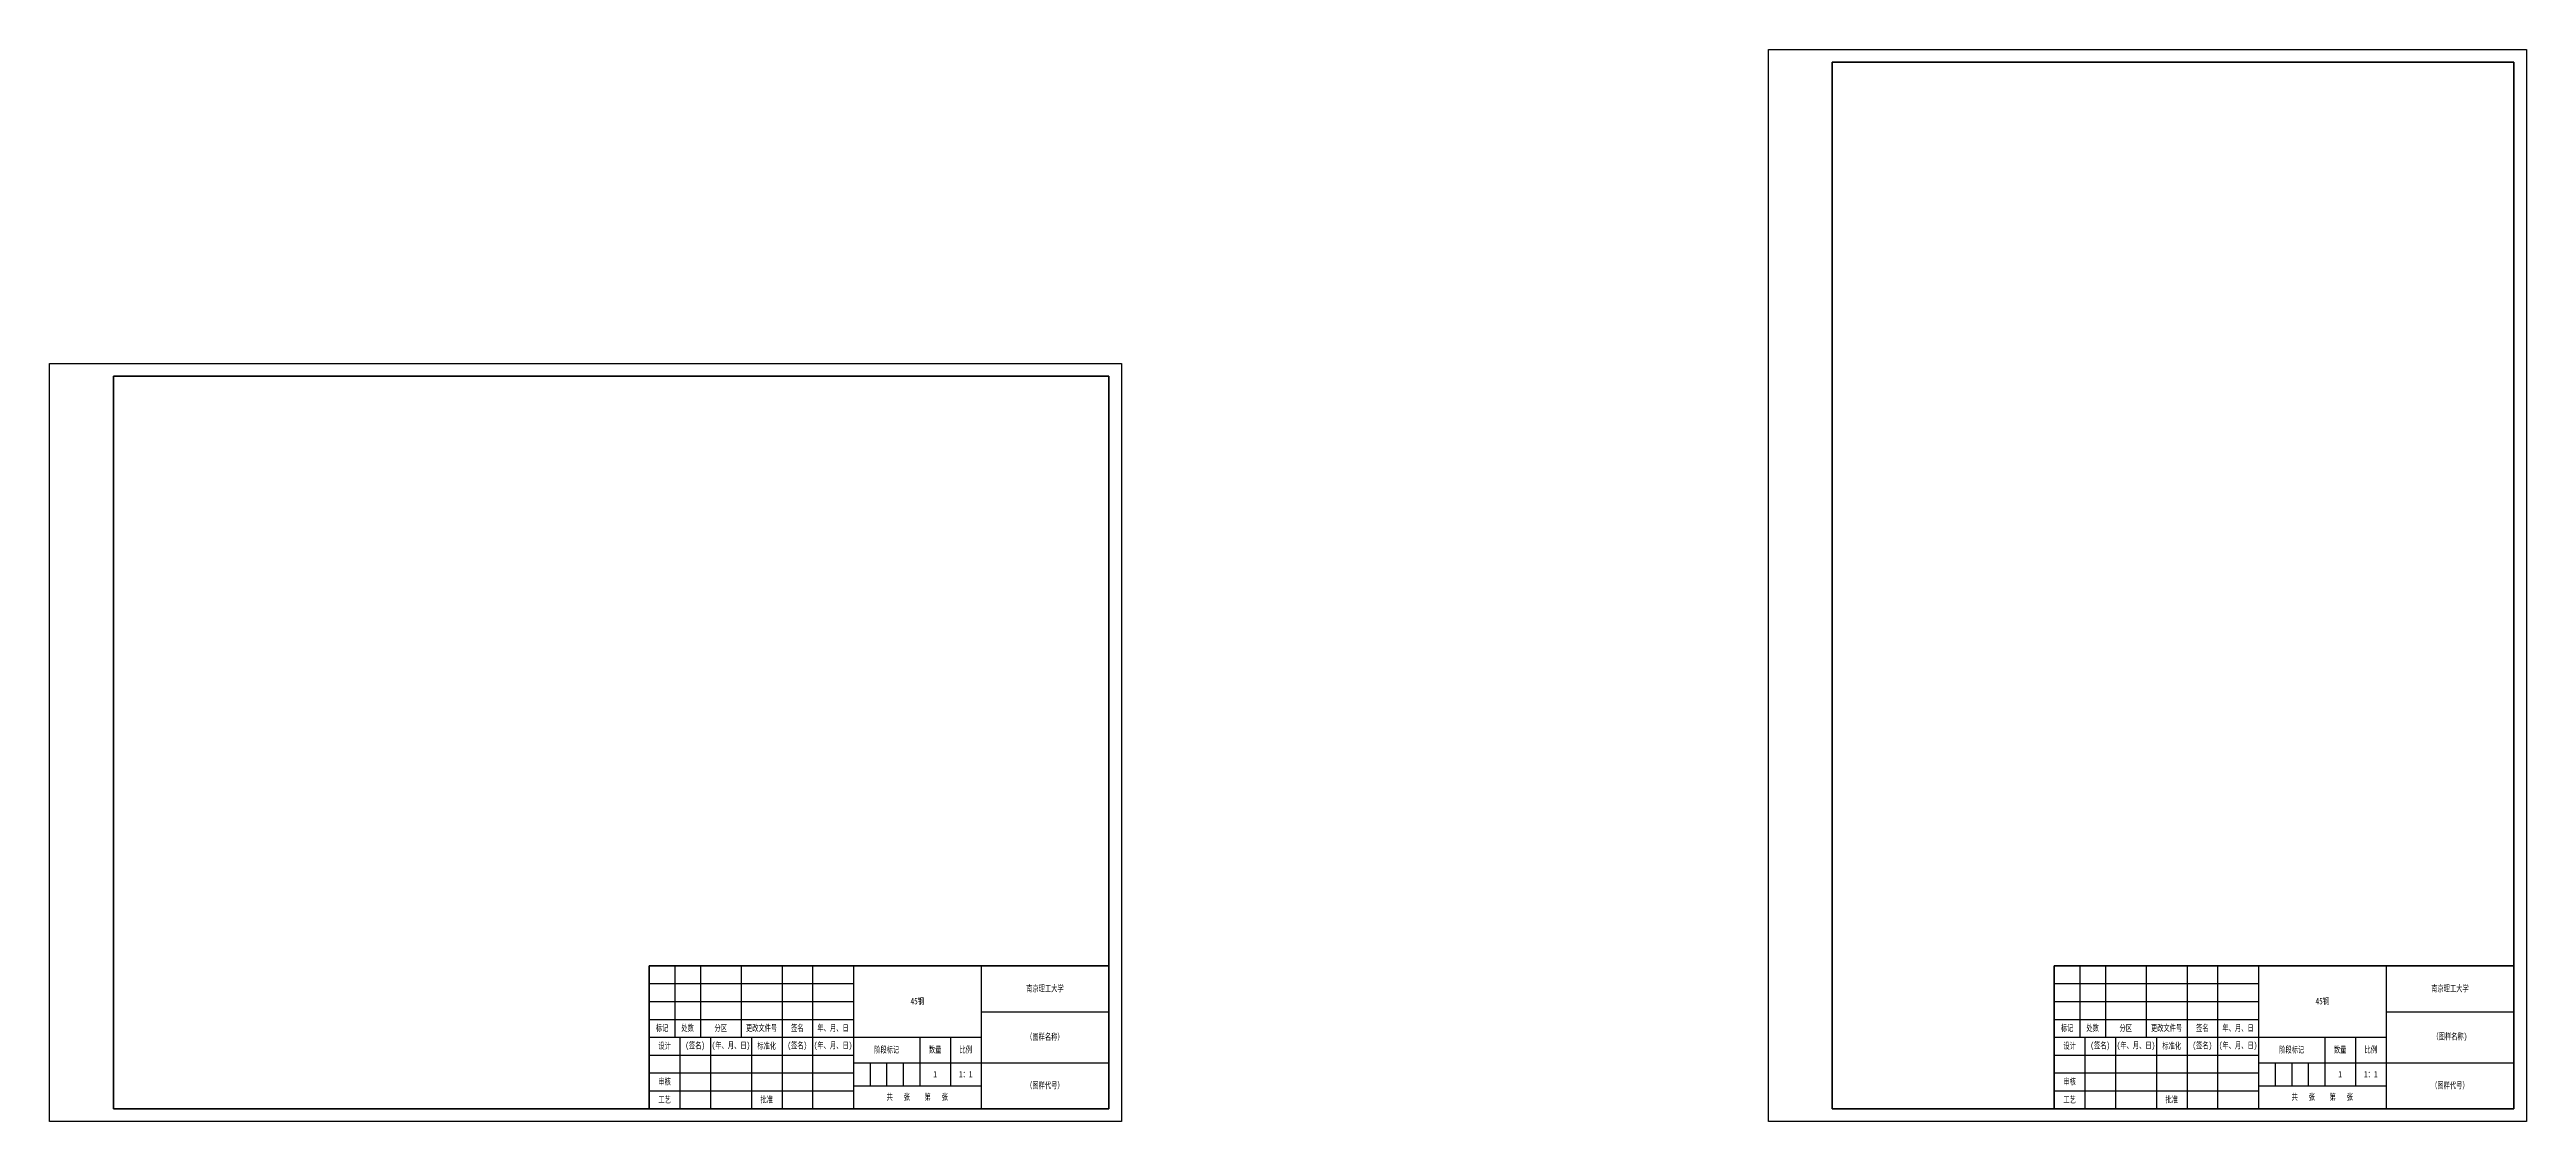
# Model space of a CAD drawing. Header units: millimetres. Extents: x 1050 to 2021, y 766 to 1186.
import ezdxf

# ---------------------------------------------------------------- set-up
doc = ezdxf.new("R2010")
doc.units = ezdxf.units.MM
doc.header["$LTSCALE"] = 0.3
for name, color, linetype, lineweight in [('粗实线', 7, 'Continuous', 50), ('细实线', 7, 'Continuous', 25), ('细文本', 7, 'Continuous', 25)]:
    doc.layers.add(name, color=color, linetype=linetype, lineweight=lineweight)
doc.styles.add('NUT Standard', font='simfang.ttf', dxfattribs={"width": 0.7, "height": 2.5})

msp = doc.modelspace()

# ---------------------------------------------------------------- linework, layer by layer
for p, q in [((1723.56, 765.62), (1723.56, 1185.62)), ((1723.56, 1185.62), (2020.56, 1185.62)), ((2020.56, 1185.62), (2020.56, 765.62)), ((1050.04, 1062.62), (1470.04, 1062.62)), ((1050.04, 765.62), (1050.04, 1062.62)), ((1470.04, 1062.62), (1470.04, 765.62)), ((2015.56, 854.62), (2015.56, 770.62)), ((1470.04, 765.62), (1050.04, 765.62)), ((2020.56, 765.62), (1723.56, 765.62))]:
    msp.add_line(p, q)
at = {"layer": '粗实线'}
for p, q in [((1748.56, 770.62), (1748.56, 1180.62)), ((1748.56, 1180.62), (2015.56, 1180.62)), ((2015.56, 1180.62), (2015.56, 770.62)), ((1075.04, 770.62), (1075.04, 1057.62)), ((1075.04, 1057.62), (1465.04, 1057.62)), ((1465.04, 1057.62), (1465.04, 770.62)), ((1285.04, 826.62), (1465.04, 826.62)), ((1285.04, 770.62), (1285.04, 826.62)), ((1835.56, 826.62), (2015.56, 826.62)), ((1835.56, 770.62), (1835.56, 826.62)), ((1465.04, 770.62), (1075.04, 770.62)), ((1285.04, 770.62), (1465.04, 770.62)), ((2015.56, 770.62), (1748.56, 770.62))]:
    msp.add_line(p, q, dxfattribs=at)
at = {"layer": '细实线'}
for p, q in [((1295.04, 826.62), (1295.04, 798.62)), ((1305.04, 826.62), (1305.04, 798.62)), ((1321.04, 826.62), (1321.04, 798.62)), ((1337.04, 826.62), (1337.04, 798.62)), ((1349.04, 826.62), (1349.04, 798.62)), ((1365.04, 826.62), (1365.04, 770.62)), ((1415.04, 826.62), (1415.04, 770.62)), ((1845.56, 826.62), (1845.56, 798.62)), ((1855.56, 826.62), (1855.56, 798.62)), ((1871.56, 826.62), (1871.56, 798.62)), ((1887.56, 826.62), (1887.56, 798.62)), ((1899.56, 826.62), (1899.56, 798.62)), ((1915.56, 826.62), (1915.56, 770.62)), ((1965.56, 826.62), (1965.56, 770.62)), ((1285.04, 819.62), (1365.04, 819.62)), ((1835.56, 819.62), (1915.56, 819.62)), ((1285.04, 812.62), (1365.04, 812.62)), ((1285.04, 805.62), (1365.04, 805.62)), ((1415.04, 808.62), (1465.04, 808.62)), ((1835.56, 812.62), (1915.56, 812.62)), ((1835.56, 805.62), (1915.56, 805.62)), ((1965.56, 808.62), (2015.56, 808.62)), ((1285.04, 798.62), (1415.04, 798.62)), ((1297.04, 798.62), (1297.04, 770.62)), ((1309.04, 798.62), (1309.04, 770.62)), ((1325.04, 798.62), (1325.04, 770.62)), ((1337.04, 798.62), (1337.04, 770.62)), ((1349.04, 798.62), (1349.04, 770.62)), ((1391.04, 798.62), (1391.04, 779.62)), ((1403.04, 798.62), (1403.04, 779.62)), ((1835.56, 798.62), (1965.56, 798.62)), ((1847.56, 798.62), (1847.56, 770.62)), ((1859.56, 798.62), (1859.56, 770.62)), ((1875.56, 798.62), (1875.56, 770.62)), ((1887.56, 798.62), (1887.56, 770.62)), ((1899.56, 798.62), (1899.56, 770.62)), ((1941.56, 798.62), (1941.56, 779.62)), ((1953.56, 798.62), (1953.56, 779.62)), ((1285.04, 791.62), (1365.04, 791.62)), ((1365.04, 788.62), (1465.04, 788.62)), ((1371.54, 788.62), (1371.54, 779.62)), ((1378.04, 788.62), (1378.04, 779.62)), ((1384.54, 788.62), (1384.54, 779.62)), ((1835.56, 791.62), (1915.56, 791.62)), ((1915.56, 788.62), (2015.56, 788.62)), ((1922.06, 788.62), (1922.06, 779.62)), ((1928.56, 788.62), (1928.56, 779.62)), ((1935.06, 788.62), (1935.06, 779.62)), ((1285.04, 784.62), (1365.04, 784.62)), ((1285.04, 777.62), (1365.04, 777.62)), ((1365.04, 779.62), (1415.04, 779.62)), ((1835.56, 784.62), (1915.56, 784.62)), ((1835.56, 777.62), (1915.56, 777.62)), ((1915.56, 779.62), (1965.56, 779.62))]:
    msp.add_line(p, q, dxfattribs=at)

# ---------------------------------------------------------------- texts
at = {"layer": '粗实线', "char_height": 2.5, "attachment_point": 5, "style": 'NUT Standard'}
for s, insert in [('\\pxqc;{\\fFangSong|b0|i0|c134|p49;1}', (1397.04, 784.12)), ('\\pxqc;{\\fFangSong|b0|i0|c134|p49;1：1}', (1409.04, 784.12)), ('\\pxqc;{\\fFangSong|b0|i0|c134|p49;1}', (1947.56, 784.12)), ('\\pxqc;{\\fFangSong|b0|i0|c134|p49;1：1}', (1959.56, 784.12))]:
    msp.add_mtext_dynamic_manual_height_columns(s, width=12, gutter_width=12.5, heights=[0], dxfattribs=dict(at, insert=insert))
at = {"layer": '粗实线', "char_height": 2.5, "width": 12, "attachment_point": 5, "style": 'NUT Standard'}
for s, insert in [('工艺', (1841.56, 774.12)), ('批准', (1881.56, 774.12))]:
    msp.add_mtext(s, dxfattribs=dict(at, insert=insert))
at = {"layer": '细文本', "char_height": 2.5, "attachment_point": 5, "style": 'NUT Standard'}
for s, insert, width in [('{\\fFangSong|b0|i0|c134|p49;南京理工大学}', (1440.04, 817.62), 50), ('{\\fFangSong|b0|i0|c134|p49;南京理工大学}', (1990.56, 817.62), 50), ('45钢', (1390.04, 812.62), 50), ('45钢', (1940.56, 812.62), 50), ('标记', (1290.04, 802.12), 10), ('设计', (1291.04, 795.12), 12), ('处数', (1300.04, 802.12), 10), ('(签名)', (1303.04, 795.12), 12), ('(年、月、日)', (1317.04, 795.12), 16), ('分区', (1313.04, 802.12), 16), ('更改文件号', (1329.04, 802.12), 16), ('标准化', (1331.04, 795.12), 12), ('(签名)', (1343.04, 795.12), 12), ('签名', (1343.04, 802.12), 12), ('(年、月、日)', (1357.04, 795.12), 16), ('年、月、日', (1357.04, 802.12), 16), ('（图样名称）', (1440.04, 798.62), 50), ('标记', (1840.56, 802.12), 10), ('设计', (1841.56, 795.12), 12), ('处数', (1850.56, 802.12), 10), ('(签名)', (1853.56, 795.12), 12), ('(年、月、日)', (1867.56, 795.12), 16), ('分区', (1863.56, 802.12), 16), ('更改文件号', (1879.56, 802.12), 16), ('标准化', (1881.56, 795.12), 12), ('(签名)', (1893.56, 795.12), 12), ('签名', (1893.56, 802.12), 12), ('(年、月、日)', (1907.56, 795.12), 16), ('年、月、日', (1907.56, 802.12), 16), ('（图样名称)', (1990.56, 798.62), 50), ('阶段标记', (1378.04, 793.62), 26), ('数量', (1397.04, 793.62), 12), ('比例', (1409.04, 793.62), 12), ('阶段标记', (1928.56, 793.62), 26), ('数量', (1947.56, 793.62), 12), ('比例', (1959.56, 793.62), 12), ('审核', (1291.04, 781.12), 12), ('共   张    第   张', (1390.04, 775.12), 50), ('（图样代号）', (1440.04, 779.62), 50), ('审核', (1841.56, 781.12), 12), ('共   张    第   张', (1940.56, 775.12), 50), ('（图样代号）', (1990.56, 779.62), 50), ('工艺', (1291.04, 774.12), 12), ('批准', (1331.04, 774.12), 12)]:
    msp.add_mtext(s, dxfattribs=dict(at, insert=insert, width=width))

doc.saveas('drawing.dxf')
